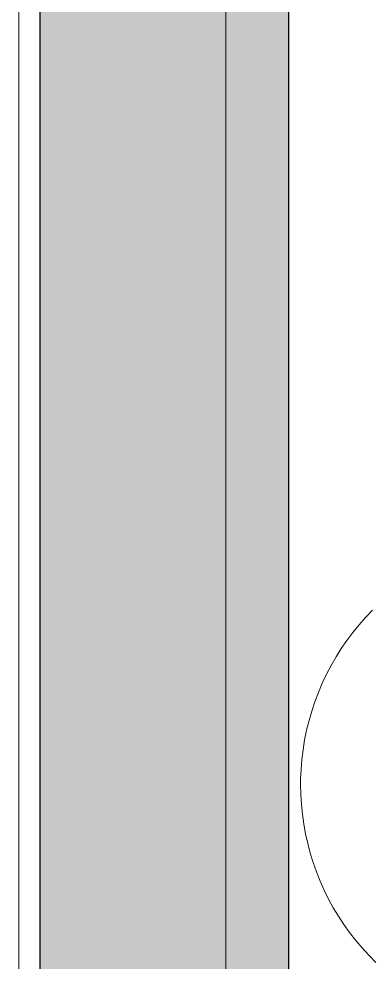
# Model space of a CAD drawing. Header units: millimetres. Extents: x 79795 to 317870, y -36033 to 97293.
# Drawn here: x 156427 to 156994, y 31024 to 32547 of the extents above; entities that cross this region are included whole.
import ezdxf

# ---------------------------------------------------------------- set-up
doc = ezdxf.new("R2010")
doc.units = ezdxf.units.MM
doc.header["$MEASUREMENT"] = 0
for name, color, linetype, lineweight in [('CSM-STL-XX-ZZ-M3-A-XXXX-00001_detached _19_04_21__rvt-1-Level 4$0$A-GLAZ-CURT', 7, 'CONTINUOUS', 9), ('CSM-STL-XX-ZZ-M3-A-XXXX-00001_detached _19_04_21__rvt-1-Level 4$0$A-WALL', 7, 'CONTINUOUS', 9), ('CSM-STL-XX-ZZ-M3-A-XXXX-00001_detached _19_04_21__rvt-1-Level 4$0$A-WALL-PATT', 7, 'CONTINUOUS', 9), ('CSM-STL-XX-ZZ-M3-A-XXXX-00001_detached _19_04_21__rvt-1-Level 4$0$I-WALL', 7, 'CONTINUOUS', 9), ('I-FURN', 8, 'CONTINUOUS', 9)]:
    doc.layers.add(name, color=color, linetype=linetype, lineweight=lineweight)

msp = doc.modelspace()

# ---------------------------------------------------------------- hatches: boundary and pattern name
at = {"layer": 'CSM-STL-XX-ZZ-M3-A-XXXX-00001_detached _19_04_21__rvt-1-Level 4$0$A-WALL-PATT'}
h = msp.add_hatch(color=256, dxfattribs=at)
h.paths.add_polyline_path([(156460.8, 9267.3), (156760.8, 9267.3), (156759.8, 13645.3), (156460.8, 13645.3), (156460.8, 9698)], flags=0)
h.paths.add_polyline_path([(156760.8, 14969.3), (156760.8, 16290.3), (156460.8, 16290.3), (156460.8, 14969.3), (156756.4, 14969.3)], flags=0)
h.paths.add_polyline_path([(156760.8, 25449.3), (156760.8, 26790.3), (156460.8, 26790.3), (156460.8, 25449.3)], flags=0)
h.paths.add_polyline_path([(156760.8, 28449.3), (156760.8, 34347.3), (156460.8, 34347.3), (156460.8, 28449.3)], flags=0)
msp.add_hatch(color=256, dxfattribs=at).paths.add_polyline_path([(156862.8, 28449.3), (156862.8, 34347.3), (156760.8, 34347.3), (156760.8, 28449.3), (156793.2, 28449.3)], flags=0)

# ---------------------------------------------------------------- linework, layer by layer
at = {"layer": 'CSM-STL-XX-ZZ-M3-A-XXXX-00001_detached _19_04_21__rvt-1-Level 4$0$A-GLAZ-CURT', "lineweight": 20}
for p, q in [((156426.8, 33049.3), (156426.8, 30065.3)), ((156460.8, 30065.3), (156460.8, 33049.3))]:
    msp.add_line(p, q, dxfattribs=at)
at = {"layer": 'CSM-STL-XX-ZZ-M3-A-XXXX-00001_detached _19_04_21__rvt-1-Level 4$0$A-WALL', "lineweight": 30}
msp.add_line((156460.8, 34347.3), (156460.8, 28449.3), dxfattribs=at)
at = {"layer": 'CSM-STL-XX-ZZ-M3-A-XXXX-00001_detached _19_04_21__rvt-1-Level 4$0$A-WALL'}
msp.add_line((156760.8, 28449.3), (156760.8, 34347.3), dxfattribs=at)
at = {"layer": 'CSM-STL-XX-ZZ-M3-A-XXXX-00001_detached _19_04_21__rvt-1-Level 4$0$I-WALL'}
msp.add_line((156760.8, 34347.3), (156760.8, 28449.3), dxfattribs=at)
at = {"layer": 'CSM-STL-XX-ZZ-M3-A-XXXX-00001_detached _19_04_21__rvt-1-Level 4$0$I-WALL', "lineweight": 30}
msp.add_line((156862.8, 28449.3), (156862.8, 34245.3), dxfattribs=at)
at = {"layer": 'I-FURN'}
for p, q in [((156997.8, 31591.9), (156986.8, 31580.3)), ((156986.8, 31580.3), (156976.2, 31568.3)), ((156976.2, 31568.3), (156966.1, 31555.9)), ((156966.1, 31555.9), (156956.6, 31543.1)), ((156956.6, 31543.1), (156947.5, 31529.9)), ((156939, 31516.4), (156931, 31502.5)), ((156947.5, 31529.9), (156939, 31516.4)), ((156931, 31502.5), (156923.6, 31488.3)), ((156923.6, 31488.3), (156916.8, 31473.8)), ((156916.8, 31473.8), (156910.5, 31459.1)), ((156910.5, 31459.1), (156904.9, 31444.1)), ((156904.9, 31444.1), (156899.8, 31429)), ((156899.8, 31429), (156895.4, 31413.6)), ((156895.4, 31413.6), (156891.5, 31398.1)), ((156891.5, 31398.1), (156888.3, 31382.4)), ((156888.3, 31382.4), (156885.8, 31366.6)), ((156885.8, 31366.6), (156883.8, 31350.7)), ((156883.8, 31350.7), (156882.5, 31334.8)), ((156882.5, 31334.8), (156881.8, 31318.8)), ((156881.8, 31318.8), (156881.7, 31310.2)), ((156881.7, 31310.2), (156882.1, 31294.2)), ((156882.1, 31294.2), (156883, 31278.2)), ((156883, 31278.2), (156884.6, 31262.3)), ((156884.6, 31262.3), (156886.9, 31246.4)), ((156886.9, 31246.4), (156889.7, 31230.7)), ((156889.7, 31230.7), (156893.2, 31215.1)), ((156893.2, 31215.1), (156897.3, 31199.6)), ((156897.3, 31199.6), (156902.1, 31184.3)), ((156902.1, 31184.3), (156907.4, 31169.2)), ((156907.4, 31169.2), (156913.3, 31154.4)), ((156913.3, 31154.4), (156919.8, 31139.8)), ((156919.8, 31139.8), (156927, 31125.4)), ((156927, 31125.4), (156934.6, 31111.4)), ((156934.6, 31111.4), (156942.8, 31097.7)), ((156942.8, 31097.7), (156951.6, 31084.3)), ((156951.6, 31084.3), (156960.9, 31071.3)), ((156960.9, 31071.3), (156970.7, 31058.6)), ((156970.7, 31058.6), (156981, 31046.4)), ((156981, 31046.4), (156991.8, 31034.6)), ((156991.8, 31034.6), (157003.1, 31023.2))]:
    msp.add_line(p, q, dxfattribs=at)

doc.saveas('drawing.dxf')
